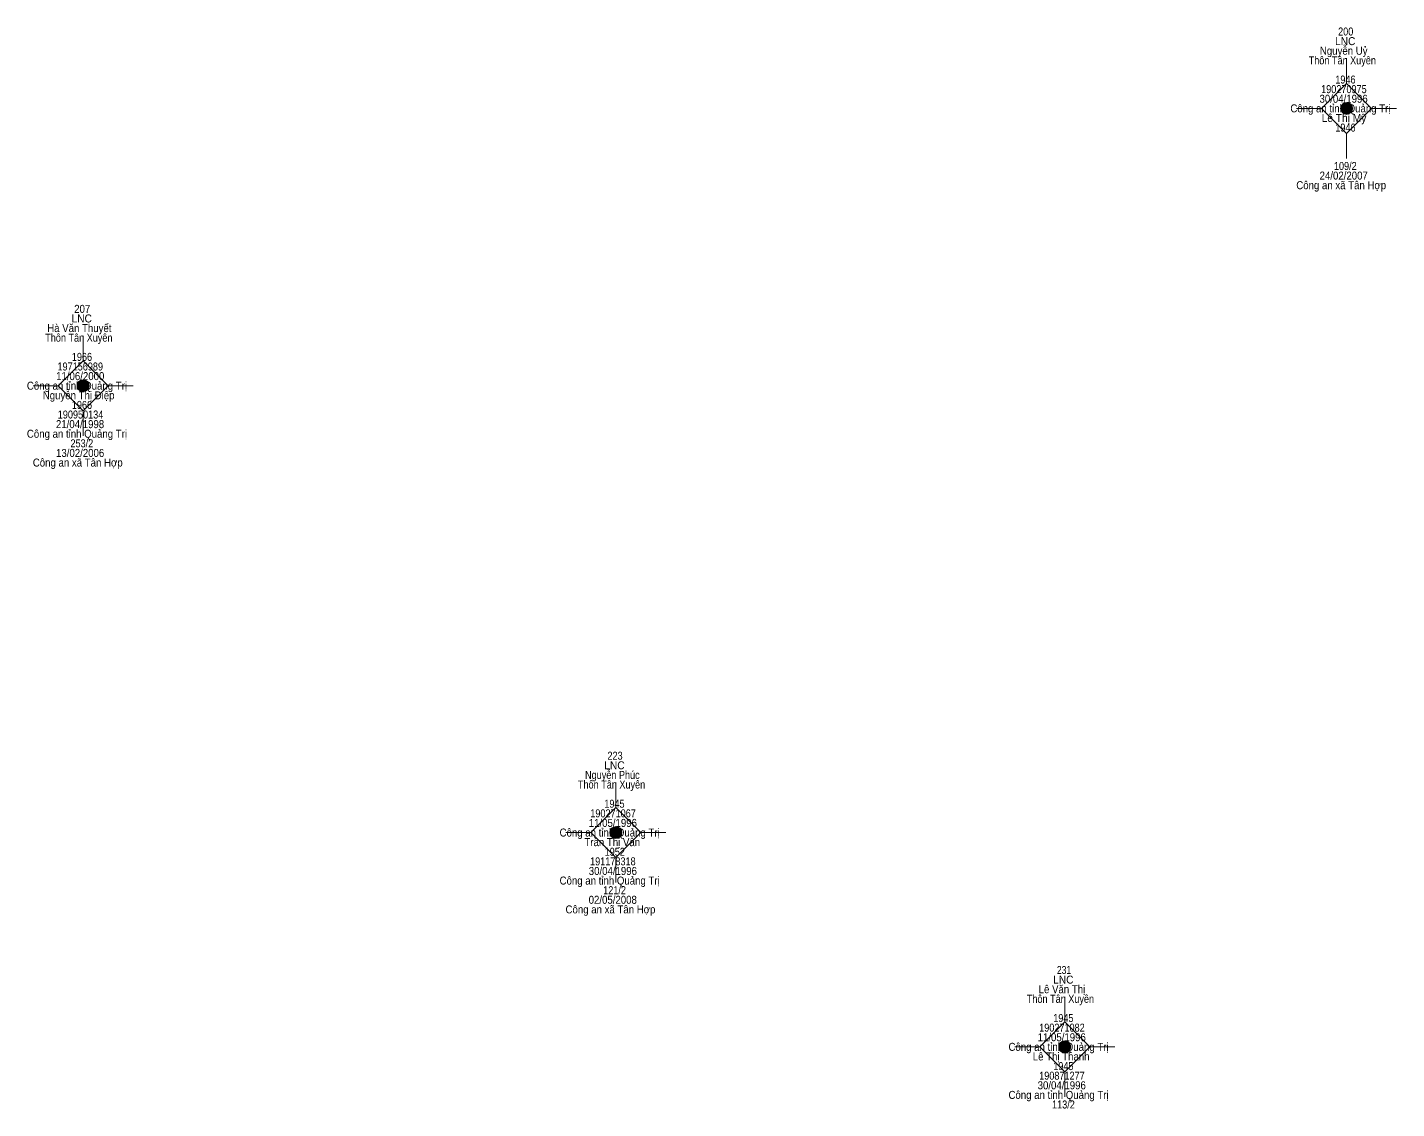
# Model space of a CAD drawing. Header units: metres. Extents: x 550999 to 552168, y 1840994 to 1841978.
# Drawn here: x 551479.5 to 551548, y 1841267.1 to 1841321.2 of the extents above; entities that cross this region are included whole.
import ezdxf
from ezdxf.enums import TextEntityAlignment as Align

# ---------------------------------------------------------------- set-up
doc = ezdxf.new("R2010")
doc.units = ezdxf.units.M
doc.header["$LTSCALE"] = 0.16
doc.layers.add('11', color=7, linetype='Continuous', lineweight=13)
doc.layers.add('15', color=7, linetype='Continuous')

msp = doc.modelspace()

# ---------------------------------------------------------------- hatches: boundary and pattern name
at = {"layer": '11'}
for points in [[(551545.7595, 1841317.13, 1), (551545.1595, 1841317.13, 1)], [(551482.5995, 1841303.27, 1), (551481.9995, 1841303.27, 1)], [(551509.2295, 1841280.94, 1), (551508.6295, 1841280.94, 1)], [(551531.6695, 1841270.23, 1), (551531.0695, 1841270.23, 1)]]:
    msp.add_hatch(color=256, dxfattribs=at).paths.add_polyline_path(points)

# ---------------------------------------------------------------- linework, layer by layer
for p, q in [((551545.46, 1841319.63), (551545.46, 1841318.38)), ((551544.21, 1841317.13), (551542.96, 1841317.13)), ((551547.96, 1841317.13), (551546.71, 1841317.13)), ((551545.46, 1841315.88), (551545.46, 1841314.63)), ((551482.3, 1841305.77), (551482.3, 1841304.52)), ((551481.05, 1841303.27), (551479.8, 1841303.27)), ((551484.8, 1841303.27), (551483.55, 1841303.27)), ((551482.3, 1841302.02), (551482.3, 1841300.77)), ((551508.93, 1841283.44), (551508.93, 1841282.19)), ((551507.68, 1841280.94), (551506.43, 1841280.94)), ((551511.43, 1841280.94), (551510.18, 1841280.94)), ((551508.93, 1841279.69), (551508.93, 1841278.44)), ((551531.37, 1841272.73), (551531.37, 1841271.48)), ((551530.12, 1841270.23), (551528.87, 1841270.23)), ((551533.87, 1841270.23), (551532.62, 1841270.23)), ((551531.37, 1841268.98), (551531.37, 1841267.73))]:
    msp.add_line(p, q, dxfattribs=at)
for points in [[(551545.46, 1841318.38), (551544.21, 1841317.13), (551545.46, 1841315.88), (551546.71, 1841317.13)], [(551482.3, 1841304.52), (551481.05, 1841303.27), (551482.3, 1841302.02), (551483.55, 1841303.27)], [(551508.93, 1841282.19), (551507.68, 1841280.94), (551508.93, 1841279.69), (551510.18, 1841280.94)], [(551531.37, 1841271.48), (551530.12, 1841270.23), (551531.37, 1841268.98), (551532.62, 1841270.23)]]:
    msp.add_lwpolyline(points, close=True, dxfattribs=at)
for centre in [(551545.4595, 1841317.13), (551482.2995, 1841303.27), (551508.9295, 1841280.94), (551531.3695, 1841270.23)]:
    msp.add_circle(centre, 0.3, dxfattribs=at)

# ---------------------------------------------------------------- texts
at = {"layer": '15'}
for s, width, p in [('LNC', 0.95, (551545.39, 1841320.29)), ('200', 0.85, (551545.415, 1841320.77)), ('Nguyễn Uỷ', 0.9, (551545.315, 1841319.81)), ('Thôn Tân Xuyên', 0.85, (551545.245, 1841319.33)), ('1946', 0.85, (551545.4, 1841318.37)), ('190270975', 0.85, (551545.325, 1841317.89)), ('Công an tỉnh Quảng Trị', 0.9, (551545.15, 1841316.93)), ('30/04/1996', 0.9, (551545.31, 1841317.41)), ('Lê Thị Mỹ', 0.95, (551545.33, 1841316.45)), ('1946', 0.85, (551545.4, 1841315.97)), ('109/2', 0.85, (551545.395, 1841314.05)), ('24/02/2007', 0.9, (551545.315, 1841313.57)), ('Công an xã Tân Hợp', 0.9, (551545.19, 1841313.09)), ('207', 0.9, (551482.255, 1841306.91)), ('Hà Văn Thuyết', 0.9, (551482.11, 1841305.95)), ('LNC', 0.95, (551482.23, 1841306.43)), ('Thôn Tân Xuyên', 0.85, (551482.085, 1841305.47)), ('1966', 0.85, (551482.24, 1841304.51)), ('197156989', 0.85, (551482.155, 1841304.03)), ('Công an tỉnh Quảng Trị', 0.9, (551481.99, 1841303.07)), ('11/06/2000', 0.9, (551482.155, 1841303.55)), ('Nguyễn Thị Điệp', 0.9, (551482.075, 1841302.59)), ('1966', 0.85, (551482.24, 1841302.11)), ('21/04/1998', 0.9, (551482.145, 1841301.15)), ('190950134', 0.85, (551482.17, 1841301.63)), ('Công an tỉnh Quảng Trị', 0.9, (551481.99, 1841300.67)), ('13/02/2006', 0.9, (551482.15, 1841299.71)), ('253/2', 0.85, (551482.235, 1841300.19)), ('Công an xã Tân Hợp', 0.9, (551482.03, 1841299.23)), ('LNC', 0.95, (551508.86, 1841284.1)), ('223', 0.85, (551508.89, 1841284.58)), ('Nguyễn Phúc', 0.85, (551508.755, 1841283.62)), ('Thôn Tân Xuyên', 0.85, (551508.715, 1841283.14)), ('1945', 0.85, (551508.86, 1841282.18)), ('11/05/1996', 0.9, (551508.78, 1841281.22)), ('190271067', 0.85, (551508.79, 1841281.7)), ('Công an tỉnh Quảng Trị', 0.9, (551508.62, 1841280.74)), ('Trần Thị Vân', 0.9, (551508.75, 1841280.26)), ('191178318', 0.85, (551508.78, 1841279.3)), ('1952', 0.85, (551508.875, 1841279.78)), ('30/04/1996', 0.9, (551508.78, 1841278.82)), ('Công an tỉnh Quảng Trị', 0.9, (551508.62, 1841278.34)), ('121/2', 0.85, (551508.865, 1841277.86)), ('02/05/2008', 0.9, (551508.775, 1841277.38)), ('Công an xã Tân Hợp', 0.9, (551508.66, 1841276.9)), ('231', 0.8, (551531.335, 1841273.87)), ('LNC', 0.95, (551531.3, 1841273.39)), ('Thôn Tân Xuyên', 0.85, (551531.155, 1841272.43)), ('Lê Văn Thị', 0.9, (551531.23, 1841272.91)), ('190271082', 0.85, (551531.23, 1841270.99)), ('1945', 0.85, (551531.3, 1841271.47)), ('11/05/1996', 0.9, (551531.22, 1841270.51)), ('Công an tỉnh Quảng Trị', 0.9, (551531.06, 1841270.03)), ('Lê Thị Thanh', 0.9, (551531.19, 1841269.55)), ('1945', 0.85, (551531.3, 1841269.07)), ('190871277', 0.85, (551531.23, 1841268.59)), ('Công an tỉnh Quảng Trị', 0.9, (551531.06, 1841267.63)), ('30/04/1996', 0.9, (551531.22, 1841268.11)), ('113/2', 0.85, (551531.305, 1841267.15))]:
    msp.add_text(s, height=0.4, dxfattribs=dict(at, width=width)).set_placement(p, align=Align.CENTER)

doc.saveas('drawing.dxf')
